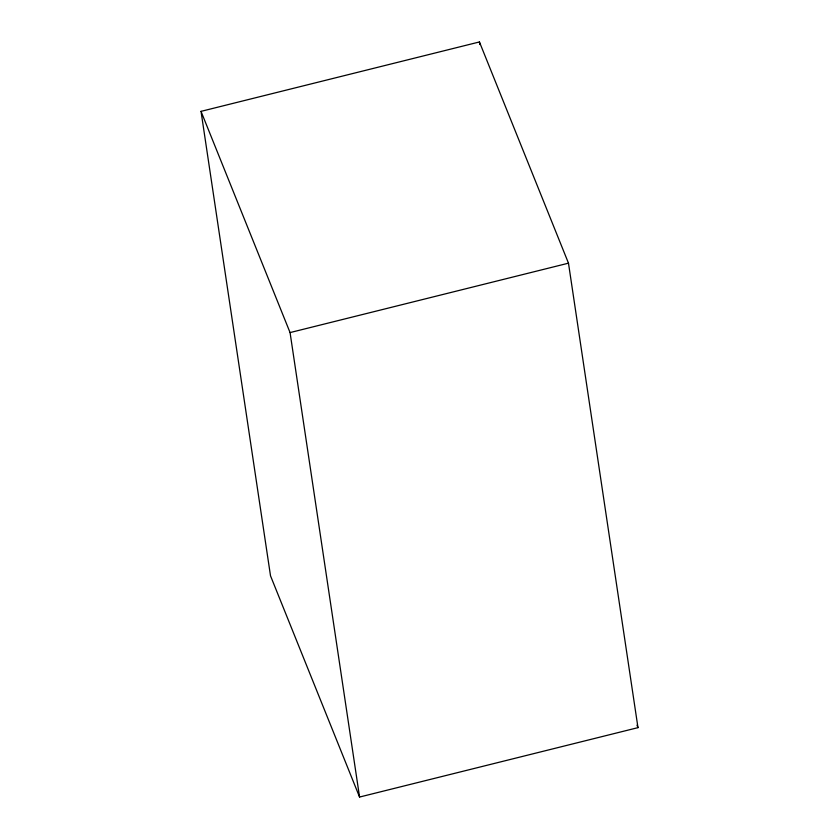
<?xml version="1.0" encoding="UTF-8"?>
<svg xmlns="http://www.w3.org/2000/svg" width="839" height="839" viewBox="0 0 839 839"><rect width="100%" height="100%" fill="white"/><g stroke="black" fill="none" stroke-linecap="round" stroke-linejoin="round"><path stroke-width="1.26" d="M201.024 111.356L479.436 41.95L568.485 263.173L637.976 727.644L359.564 797.05L270.515 575.827L201.024 111.356L290.063 332.58L359.564 797.05M290.063 332.58L568.485 263.173M637 725.211L637.976 727.644M479.436 41.95L479.824 44.54"/></g></svg>
